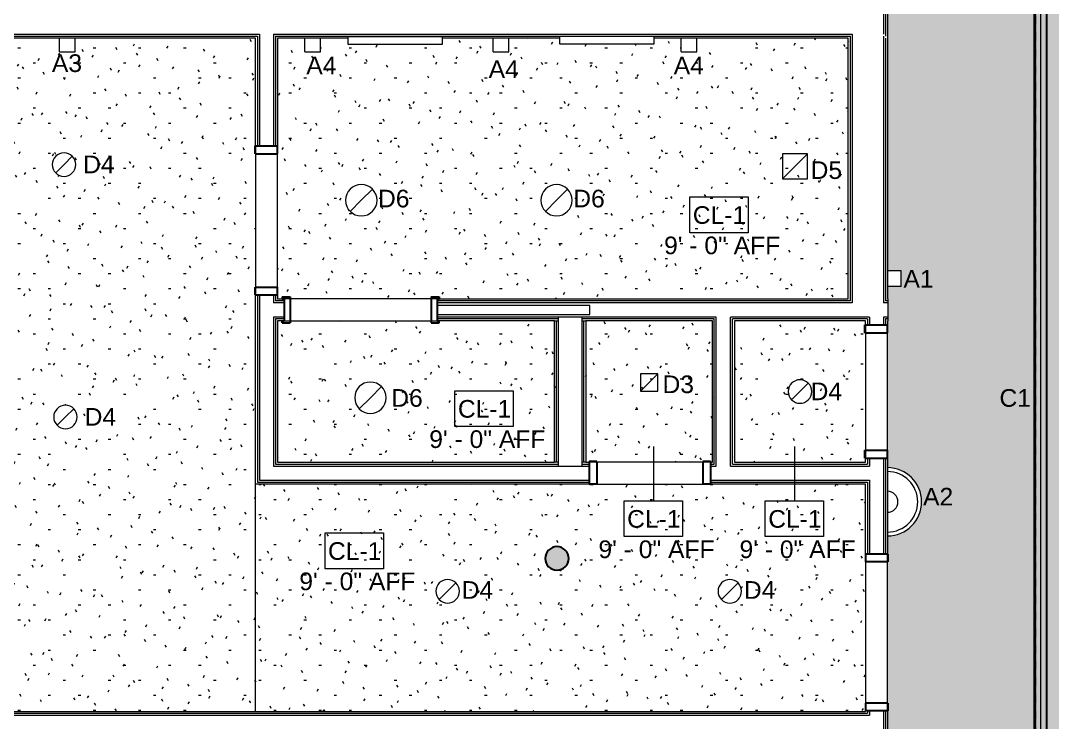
# Model space of a CAD drawing. Header units: inches. Extents: x -1176 to 1329, y -2524 to 978.
# Drawn here: x -871 to -607.8, y 269.6 to 448.5 of the extents above; entities that cross this region are included whole.
import ezdxf

# ---------------------------------------------------------------- set-up
doc = ezdxf.new("R2010")
doc.units = ezdxf.units.IN
doc.header["$MEASUREMENT"] = 0
doc.linetypes.add('Dash', pattern=[0.25, 0.125, -0.125])
for name, color, linetype, lineweight in [('A-CLNG', 13, 'Continuous', 18), ('A-CLNG-IDEN', 151, 'Continuous', 9), ('A-CLNG-PATT', 13, 'Continuous', 18), ('A-DOOR', 31, 'Continuous', 18), ('A-DOOR-FRAM', 31, 'Continuous', 30), ('A-WALL', 113, 'Continuous', 18), ('A-WALL-PATT', 111, 'Continuous', 18), ('E-LITE-EQPM', 33, 'Continuous', 9), ('E-LITE-EQPM-HDLN', 30, 'Dash', 9), ('E-LITE-EQPM-IDEN', 33, 'Continuous', 9), ('I-WALL', 2, 'Continuous', 18), ('Q-SPCQ', 91, 'Continuous', 9), ('S-COLS', 52, 'Continuous', 18)]:
    doc.layers.add(name, color=color, linetype=linetype, lineweight=lineweight)
doc.styles.add('Arial', font='arial.ttf', dxfattribs={"height": 4.5})
doc.styles.add('Swis721 Lt BT', font='swissl.ttf', dxfattribs={"height": 4.5})
pattern_1 = [(0, (0, 0), (15.36, 3.84), [0.634, -10.886, 0.634, -10.886, -61.44]), (0, (0, 0), (15.36, 3.84), [-23.04, 0.634, -22.406, 0.634, -10.886, -26.88]), (0, (0, 0), (15.36, 3.84), [-57.6, 0.634, -7.046, 0.634, -18.566]), (120, (5.76, 1.92), (-11.005538, 11.38215), [0.634, -10.886, 0.634, -10.886, -61.44]), (120, (5.76, 1.92), (-11.005538, 11.38215), [-23.04, 0.634, -22.406, 0.634, -10.886, -26.88]), (120, (5.76, 1.92), (-11.005538, 11.38215), [-57.6, 0.634, -7.046, 0.634, -18.566]), (240, (7.68, 9.6), (-4.354462, -15.22215), [0.634, -10.886, 0.634, -10.886, -61.44]), (240, (7.68, 9.6), (-4.354462, -15.22215), [-23.04, 0.634, -22.406, 0.634, -10.886, -26.88]), (240, (7.68, 9.6), (-4.354462, -15.22215), [-57.6, 0.634, -7.046, 0.634, -18.566])]

# ---------------------------------------------------------------- blocks, each defined once
blk = doc.blocks.new('Concrete-Round-Column - 10_-7020184-3rd Floor RCP')
at = {"layer": 'S-COLS', "lineweight": 9}
blk.add_hatch(color=7, dxfattribs=at).paths.add_polyline_path([(0, -3), (1.15, -2.77), (2.12, -2.12), (2.77, -1.15), (3, 0), (2.77, 1.15), (2.12, 2.12), (1.15, 2.77), (0, 3), (-1.15, 2.77), (-2.12, 2.12), (-2.77, 1.15), (-3, 0), (-2.77, -1.15), (-2.12, -2.12), (-1.15, -2.77)], flags=0)
at = {"layer": 'S-COLS', "color": 8, "lineweight": 30}
for start, end in [(0, 180), (180, 0)]:
    blk.add_arc((0, 0), 3, start, end, dxfattribs=at)
blk = doc.blocks.new('Single Flush - D1 3_ X 8_-8250001-3rd Floor RCP')
at = {"layer": 'A-DOOR-FRAM'}
for p, q in [((-20, 2.9375), (-20, -2.8125)), ((-20, 2.9375), (-18, 2.9375)), ((-18, 2.9375), (-18, -2.8125)), ((18.000004, 2.9375), (18.000004, -2.8125)), ((18.000004, 2.9375), (20.000004, 2.9375)), ((20.000004, 2.9375), (20.000004, -2.8125)), ((-20, -2.8125), (-18, -2.8125)), ((18.000004, -2.8125), (20.000004, -2.8125))]:
    blk.add_line(p, q, dxfattribs=at)
blk = doc.blocks.new('Single Flush - D2 2_10_ X 8_-8249392-3rd Floor RCP')
at = {"layer": 'A-DOOR-FRAM'}
for p, q in [((-19, 2.9375), (-19, -2.8125)), ((-19, 2.9375), (-17, 2.9375)), ((-17, 2.9375), (-17, -2.8125)), ((17.000004, 2.9375), (17.000004, -2.8125)), ((17.000004, 2.9375), (19.000004, 2.9375)), ((19.000004, 2.9375), (19.000004, -2.8125)), ((-19, -2.8125), (-17, -2.8125)), ((17.000004, -2.8125), (19.000004, -2.8125))]:
    blk.add_line(p, q, dxfattribs=at)
blk = doc.blocks.new('Single Flush Pocket - D5 3_ X 8_-6998484-3rd Floor RCP')
at = {"layer": 'A-DOOR-FRAM'}
for p, q in [((-20, 3.3125), (-20, 2.8125)), ((-20, 3.3125), (-18, 3.3125)), ((-20, 2.8125), (-19.5, 2.8125)), ((-19.5, 2.8125), (-19.5, -2.8125)), ((-18, 3.3125), (-18, -3.3125)), ((18.000004, 3.3125), (18.000004, -3.3125)), ((18.000004, 3.3125), (20.000004, 3.3125)), ((19.500004, 2.8125), (19.500004, -2.8125)), ((19.500004, 2.8125), (20.000004, 2.8125)), ((20.000004, 3.3125), (20.000004, 2.8125)), ((-20, -3.3125), (-20, -2.8125)), ((-20, -2.8125), (-19.5, -2.8125)), ((-20, -3.3125), (-18, -3.3125)), ((18.000004, -3.3125), (20.000004, -3.3125)), ((19.500004, -2.8125), (20.000004, -2.8125)), ((20.000004, -3.3125), (20.000004, -2.8125))]:
    blk.add_line(p, q, dxfattribs=at)
blk = doc.blocks.new('Single Flush - D2 2_3_ X 8_-8525730-3rd Floor RCP')
at = {"layer": 'A-DOOR-FRAM'}
for p, q in [((-15.5, -2.9375), (-15.5, 2.8125)), ((-15.5, 2.8125), (-13.5, 2.8125)), ((-13.5, -2.9375), (-13.5, 2.8125)), ((13.500004, -2.9375), (13.500004, 2.8125)), ((13.500004, 2.8125), (15.500004, 2.8125)), ((15.500004, -2.9375), (15.500004, 2.8125)), ((-15.5, -2.9375), (-13.5, -2.9375)), ((13.500004, -2.9375), (15.500004, -2.9375))]:
    blk.add_line(p, q, dxfattribs=at)
blk = doc.blocks.new('Sconce Light - Uplight - LIGHT W ROOM NUMBER-7126174-3rd Floor RCP')
at = {"layer": 'E-LITE-EQPM'}
blk.add_line((-8.71, 2.81), (8.71, 2.81), dxfattribs=at)
for radius, start in [(8.71, 360), (7.71, 0), (2.68, 0)]:
    blk.add_arc((0, 2.81), radius, start, 180, dxfattribs=at)
blk = doc.blocks.new('Lighting-Linear-Cove-Cooper-Ametrix-LC32-LED1 - Lighting-Linear-Cove-Cooper-Ametrix-LC32-LED 50_ 3_-7125023-3rd Floor RCP')
at = {"layer": 'E-LITE-EQPM'}
for p, q in [((-301.5, 0.16), (301.5, 0.16)), ((301.5, -1.37), (-301.5, -1.37))]:
    blk.add_line(p, q, dxfattribs=at)
at = {"layer": 'E-LITE-EQPM-HDLN'}
blk.add_line((300.21, 1.37), (-300.21, 1.37), dxfattribs=at)
blk = doc.blocks.new('Sconce Light - Sphere - 100W - 277V-8522887-3rd Floor RCP')
at = {"layer": 'E-LITE-EQPM'}
for p, q in [((0, 8.5), (-2, 8.5)), ((-2, 8.5), (-2, 5)), ((2, 8.5), (0, 8.5)), ((2, 8.5), (2, 5)), ((-2, 5), (0, 5)), ((0, 5), (2, 5))]:
    blk.add_line(p, q, dxfattribs=at)
blk = doc.blocks.new('Sconce Light - Sphere - Bedside Sconce-8114696-3rd Floor RCP')
at = {"layer": 'E-LITE-EQPM'}
for p, q in [((0, 6.3125), (-2, 6.3125)), ((-2, 6.3125), (-2, 2.8125)), ((2, 6.3125), (0, 6.3125)), ((2, 6.3125), (2, 2.8125)), ((-2, 2.8125), (0, 2.8125)), ((0, 2.8125), (2, 2.8125))]:
    blk.add_line(p, q, dxfattribs=at)
blk = doc.blocks.new('L-Recessed Square Downlight - 4_-4552743-3rd Floor RCP')
at = {"layer": 'E-LITE-EQPM'}
for p, q in [((-2.1875, -2.1875), (-2.1875, 2.1875)), ((-2.1875, 2.1875), (2.1875, 2.1875)), ((-2.1875, 2.1875), (2.1875, -2.1875)), ((2.1875, 2.1875), (2.1875, -2.1875)), ((2.1875, -2.1875), (-2.1875, -2.1875))]:
    blk.add_line(p, q, dxfattribs=at)
blk = doc.blocks.new('L-Recessed Circular - Downlight - 6_-7313291-3rd Floor RCP')
at = {"layer": 'E-LITE-EQPM'}
for q in [(-2.12, -2.12), (2.12, 2.12)]:
    blk.add_line((0, 0), q, dxfattribs=at)
for start, end in [(360, 180), (180, 360)]:
    blk.add_arc((0, 0), 3, start, end, dxfattribs=at)
blk = doc.blocks.new('L-Recessed Circular - Downlight - 8_-7245237-3rd Floor RCP')
at = {"layer": 'E-LITE-EQPM'}
for q in [(2.83, 2.83), (-2.83, -2.83)]:
    blk.add_line((0, 0), q, dxfattribs=at)
for start, end in [(360, 180), (180, 360)]:
    blk.add_arc((0, 0), 4, start, end, dxfattribs=at)
blk = doc.blocks.new('L-Recessed Square Downlight - 6_-4552745-3rd Floor RCP')
at = {"layer": 'E-LITE-EQPM'}
for p, q in [((-3.1875, -3.1875), (-3.1875, 3.1875)), ((-3.1875, 3.1875), (3.1875, 3.1875)), ((-3.1875, 3.1875), (3.1875, -3.1875)), ((3.1875, 3.1875), (3.1875, -3.1875)), ((3.1875, -3.1875), (-3.1875, -3.1875))]:
    blk.add_line(p, q, dxfattribs=at)
blk = doc.blocks.new('Sconce Light - Sphere - 60W - 120V-7960182-3rd Floor RCP')
at = {"layer": 'E-LITE-EQPM'}
for p, q in [((0, 6.3125), (-2, 6.3125)), ((-2, 6.3125), (-2, 2.8125)), ((2, 6.3125), (0, 6.3125)), ((2, 6.3125), (2, 2.8125)), ((-2, 2.8125), (0, 2.8125)), ((0, 2.8125), (2, 2.8125))]:
    blk.add_line(p, q, dxfattribs=at)
blk = doc.blocks.new('Mirror82 - Mirror-8020001-3rd Floor RCP')
at = {"layer": 'Q-SPCQ'}
for p, q in [((-970.3, -1001.6), (-970.3, -999.6)), ((-970.3, -999.6), (-946.35, -999.6)), ((-946.35, -999.6), (-946.35, -1001.6)), ((-946.35, -1001.6), (-970.3, -1001.6))]:
    blk.add_line(p, q, dxfattribs=at)
blk = doc.blocks.new('Mirror81 - Mirror-8020114-3rd Floor RCP')
at = {"layer": 'Q-SPCQ'}
for p, q in [((-963.16, -1001.6), (-963.16, -999.6)), ((-963.16, -999.6), (-939.13, -999.6)), ((-939.13, -999.6), (-939.13, -1001.6)), ((-939.13, -1001.6), (-963.16, -1001.6))]:
    blk.add_line(p, q, dxfattribs=at)
blk = doc.blocks.new('Single Flush - D2 2_6_ X 8_-8253023-3rd Floor RCP')
at = {"layer": 'A-DOOR-FRAM'}
for p, q in [((-17, 2.9375), (-17, -2.8125)), ((-17, 2.9375), (-15, 2.9375)), ((-15, 2.9375), (-15, -2.8125)), ((15.000004, 2.9375), (15.000004, -2.8125)), ((15.000004, 2.9375), (17.000004, 2.9375)), ((17.000004, 2.9375), (17.000004, -2.8125)), ((-17, -2.8125), (-15, -2.8125)), ((15.000004, -2.8125), (17.000004, -2.8125))]:
    blk.add_line(p, q, dxfattribs=at)

msp = doc.modelspace()

# ---------------------------------------------------------------- hatches: boundary and pattern name
at = {"layer": 'A-CLNG-PATT'}
h = msp.add_hatch(dxfattribs=at)
h.set_pattern_fill('FP_1', color=256, style=0, pattern_type=2)
h.set_pattern_definition(pattern_1)
h.paths.add_polyline_path([(-601.07, 36.25), (-601.07, 44.47), (-590.07, 44.47), (-590.07, 96.52), (-593.57, 96.52), (-593.57, 100.52), (-590.07, 100.52), (-590.07, 156.52), (-593.57, 156.52), (-593.57, 160.52), (-590.07, 160.52), (-590.07, 216.52), (-593.57, 216.52), (-593.57, 220.52), (-590.07, 220.52), (-590.07, 250.97), (-592.01, 251.18), (-593.85, 251.83), (-595.5, 252.87), (-596.88, 254.24), (-597.92, 255.9), (-598.56, 257.74), (-598.78, 259.67), (-598.56, 261.61), (-597.92, 263.45), (-596.88, 265.1), (-595.5, 266.48), (-593.85, 267.52), (-592.01, 268.17), (-590.07, 268.38), (-590.07, 366.76), (-592.01, 366.98), (-593.85, 367.62), (-595.5, 368.66), (-596.88, 370.04), (-597.92, 371.69), (-598.56, 373.53), (-598.78, 375.47), (-598.56, 377.41), (-597.92, 379.25), (-596.88, 380.9), (-595.5, 382.28), (-593.85, 383.31), (-592.01, 383.96), (-590.07, 384.18), (-590.07, 422.18), (-593.57, 422.18), (-593.57, 426.18), (-590.07, 426.18), (-590.07, 482.18), (-593.57, 482.18), (-593.57, 486.18), (-590.07, 486.18), (-590.07, 542.18), (-593.57, 542.18), (-593.57, 546.18), (-590.07, 546.18), (-590.07, 653.9), (-609.11, 653.9), (-609.11, 36.25)], flags=0)
h.paths.add_polyline_path([(-612.11, 36.25), (-612.11, 653.9), (-632.11, 653.9), (-632.33, 651.96), (-632.97, 650.12), (-634.01, 648.47), (-635.39, 647.09), (-637.04, 646.05), (-638.88, 645.41), (-640.82, 645.19), (-642.76, 645.41), (-644.6, 646.05), (-646.25, 647.09), (-647.63, 648.47), (-648.67, 650.12), (-649.31, 651.96), (-649.53, 653.9), (-649.82, 653.9), (-649.82, 604.84), (-646.32, 604.84), (-646.32, 600.84), (-649.82, 600.84), (-649.82, 544.84), (-646.32, 544.84), (-646.32, 540.84), (-649.82, 540.84), (-649.82, 514.52), (-647.88, 514.3), (-646.04, 513.66), (-644.39, 512.62), (-643.01, 511.24), (-641.97, 509.59), (-641.33, 507.75), (-641.11, 505.81), (-641.36, 503.8), (-641.97, 502.03), (-643.01, 500.38), (-644.39, 499), (-646.04, 497.96), (-647.88, 497.32), (-649.82, 497.1), (-649.82, 384.73), (-646.32, 384.73), (-646.32, 380.73), (-649.82, 380.73), (-649.82, 377.56), (-649.75, 377.56), (-649.75, 371.94), (-649.82, 371.94), (-649.82, 334.52), (-647.88, 334.3), (-646.04, 333.66), (-644.39, 332.62), (-643.01, 331.24), (-641.97, 329.59), (-641.33, 327.75), (-641.11, 325.81), (-641.33, 323.87), (-641.97, 322.03), (-643.01, 320.38), (-644.39, 319), (-646.04, 317.96), (-647.88, 317.32), (-649.82, 317.1), (-649.82, 224.67), (-647.88, 224.45), (-646.04, 223.81), (-644.39, 222.77), (-643.01, 221.39), (-641.97, 219.74), (-641.33, 217.9), (-641.11, 215.96), (-641.33, 214.02), (-641.97, 212.18), (-643.01, 210.53), (-644.39, 209.15), (-646.04, 208.11), (-647.88, 207.47), (-649.82, 207.25), (-649.82, 191.07), (-646.32, 191.07), (-646.32, 187.07), (-649.82, 187.07), (-649.82, 149.44), (-692.14, 149.44), (-692.14, 145.94), (-696.14, 145.94), (-696.14, 149.44), (-780.06, 149.44), (-780.06, 124.88), (-776.56, 124.88), (-776.56, 120.88), (-780.06, 120.88), (-780.06, 103.93), (-798.18, 103.93), (-798.18, 100.43), (-802.18, 100.43), (-802.18, 103.93), (-868.25, 103.93), (-868.25, 68.25), (-864.75, 68.25), (-864.75, 64.25), (-868.25, 64.25), (-868.25, 36.25), (-802.18, 36.25), (-802.18, 39.75), (-798.18, 39.75), (-798.18, 36.25), (-742.18, 36.25), (-742.18, 39.75), (-738.18, 39.75), (-738.18, 36.25), (-720.06, 36.25), (-720.06, 58.36), (-723.56, 58.36), (-723.56, 62.36), (-720.06, 62.36), (-720.06, 89.47), (-680.06, 89.47), (-680.06, 92.97), (-676.06, 92.97), (-676.06, 89.47), (-637.06, 89.47), (-637.06, 84.47), (-654.06, 84.47), (-654.06, 81), (-659.06, 81), (-659.06, 84.47), (-715.06, 84.47), (-715.06, 36.25), (-659.06, 36.25), (-659.06, 38.5), (-654.06, 38.5), (-654.06, 36.25)], flags=0)
h.paths.add_polyline_path([(-862.79, 38.18), (-867.2, 38.18), (-867.2, 45.55), (-862.79, 45.55), (-862.79, 40.44)], flags=0)
h.paths.add_polyline_path([(-865.01, 45.72), (-866.57, 47.54), (-863.45, 47.54), (-864.75, 46.03)], flags=0)
h.paths.add_polyline_path([(-596.28, 46.18), (-596.28, 53.55), (-591.86, 53.55), (-591.86, 46.18)], flags=0)
h.paths.add_polyline_path([(-594.09, 53.72), (-595.64, 55.54), (-592.53, 55.54)], flags=0)
h.paths.add_polyline_path([(-774.8, 138.54), (-777.92, 138.54), (-776.36, 140.36)], flags=0)
h.paths.add_polyline_path([(-778.58, 140.53), (-778.58, 147.9), (-774.17, 147.9), (-774.17, 140.53), (-777.92, 140.53)], flags=0)
h.paths.add_polyline_path([(-648.36, 634.71), (-646.81, 636.52), (-645.25, 634.71)], flags=0)
h.paths.add_polyline_path([(-648.36, 636.69), (-649.03, 636.69), (-649.03, 644.07), (-644.61, 644.07), (-644.61, 636.69), (-645.25, 636.69)], flags=0)
h = msp.add_hatch(dxfattribs=at)
h.set_pattern_fill('FP_1', color=256, style=0, pattern_type=2)
h.set_pattern_definition(pattern_1)
h.paths.add_polyline_path([(-612.39, 36.25), (-609.11, 36.25), (-609.11, 653.9), (-612.39, 653.9), (-612.39, 66.23)], flags=0)
h = msp.add_hatch(dxfattribs=at)
h.set_pattern_fill('FP_1', color=256, style=0, pattern_type=2)
h.set_pattern_definition(pattern_1)
h.paths.add_polyline_path([(-1004.06, 272.37), (-811.06, 272.37), (-811.06, 444.06), (-857.06, 444.06), (-857.06, 440.56), (-861.06, 440.56), (-861.06, 444.06), (-971.06, 444.06), (-971.06, 440.56), (-975.06, 440.56), (-975.06, 444.06), (-1004.06, 444.06), (-1004.06, 389.37), (-1015.06, 389.37), (-1015.06, 335.94), (-1004.06, 335.94), (-1004.06, 287.26)], flags=0)
h.paths.add_polyline_path([(-938.55, 272.86), (-949.57, 272.86), (-949.57, 283.89), (-938.55, 283.89)], flags=0)
h.paths.add_polyline_path([(-859.56, 344.44), (-860.34, 344.54), (-861.06, 344.84), (-861.68, 345.32), (-862.16, 345.94), (-862.46, 346.66), (-862.56, 347.44), (-862.46, 348.21), (-862.16, 348.94), (-861.68, 349.56), (-861.06, 350.03), (-860.34, 350.33), (-859.56, 350.44), (-858.79, 350.33), (-858.06, 350.03), (-857.44, 349.56), (-856.96, 348.94), (-856.66, 348.21), (-856.56, 347.44), (-856.66, 346.66), (-856.96, 345.94), (-857.44, 345.32), (-858.06, 344.84), (-858.79, 344.54)], flags=0)
h.paths.add_polyline_path([(-962.98, 344.5), (-963.76, 344.6), (-964.48, 344.9), (-965.1, 345.38), (-965.58, 346), (-965.88, 346.72), (-965.98, 347.5), (-965.88, 348.28), (-965.58, 349), (-965.1, 349.62), (-964.48, 350.1), (-963.76, 350.4), (-962.98, 350.5), (-962.2, 350.4), (-961.48, 350.1), (-960.86, 349.62), (-960.38, 349), (-960.08, 348.28), (-959.98, 347.5), (-960.08, 346.72), (-960.38, 346), (-960.86, 345.38), (-961.48, 344.9), (-962.2, 344.6)], flags=0)
h.paths.add_polyline_path([(-911.64, 358.97), (-912.35, 359.2), (-912.79, 359.8), (-912.79, 360.55), (-912.35, 361.15), (-912.14, 361.22), (-912.14, 377.2), (-919.75, 364.02), (-919.6, 363.86), (-919.54, 363.08), (-919.9, 362.47), (-920.58, 362.16), (-921.31, 362.32), (-921.81, 362.87), (-921.87, 363.65), (-921.51, 364.26), (-920.83, 364.57), (-920.62, 364.52), (-913.01, 377.7), (-926.84, 369.71), (-926.8, 369.49), (-927.1, 368.81), (-927.75, 368.44), (-928.49, 368.52), (-929.04, 369.01), (-929.2, 369.74), (-928.9, 370.43), (-928.25, 370.8), (-927.51, 370.72), (-927.34, 370.57), (-913.51, 378.56), (-928.72, 378.56), (-928.79, 378.35), (-929.4, 377.91), (-930.14, 377.91), (-930.75, 378.35), (-930.98, 379.06), (-930.75, 379.77), (-930.14, 380.21), (-929.39, 380.21), (-928.79, 379.77), (-928.72, 379.56), (-913.51, 379.56), (-927.36, 387.54), (-927.51, 387.4), (-928.28, 387.34), (-928.9, 387.7), (-929.2, 388.38), (-929.04, 389.11), (-928.49, 389.61), (-927.72, 389.67), (-927.1, 389.31), (-926.8, 388.63), (-926.84, 388.41), (-913.01, 380.43), (-920.62, 393.6), (-920.83, 393.56), (-921.51, 393.86), (-921.89, 394.51), (-921.81, 395.25), (-921.31, 395.8), (-920.58, 395.96), (-919.9, 395.66), (-919.53, 395.01), (-919.6, 394.27), (-919.75, 394.1), (-912.14, 380.93), (-912.14, 396.9), (-912.35, 396.97), (-912.79, 397.57), (-912.79, 398.32), (-912.35, 398.92), (-911.64, 399.15), (-910.93, 398.92), (-910.5, 398.32), (-910.5, 397.57), (-910.93, 396.97), (-911.14, 396.9), (-911.14, 380.93), (-903.54, 394.1), (-903.68, 394.27), (-903.75, 395.04), (-903.39, 395.66), (-902.71, 395.96), (-901.98, 395.8), (-901.48, 395.25), (-901.42, 394.48), (-901.77, 393.86), (-902.46, 393.56), (-902.67, 393.6), (-910.28, 380.43), (-896.44, 388.41), (-896.49, 388.63), (-896.19, 389.31), (-895.54, 389.69), (-894.8, 389.61), (-894.24, 389.11), (-894.09, 388.38), (-894.39, 387.7), (-895.04, 387.32), (-895.78, 387.4), (-895.94, 387.55), (-909.78, 379.56), (-894.56, 379.56), (-894.5, 379.77), (-893.89, 380.21), (-893.14, 380.21), (-892.54, 379.77), (-892.31, 379.06), (-892.54, 378.35), (-893.15, 377.91), (-893.89, 377.91), (-894.5, 378.35), (-894.56, 378.56), (-909.78, 378.56), (-895.93, 370.59), (-895.78, 370.72), (-895.01, 370.78), (-894.39, 370.43), (-894.09, 369.74), (-894.24, 369.01), (-894.8, 368.52), (-895.57, 368.45), (-896.19, 368.81), (-896.49, 369.49), (-896.44, 369.71), (-910.28, 377.7), (-902.67, 364.52), (-902.46, 364.57), (-901.77, 364.26), (-901.4, 363.62), (-901.48, 362.87), (-901.98, 362.32), (-902.71, 362.16), (-903.39, 362.47), (-903.76, 363.11), (-903.68, 363.86), (-903.54, 364.02), (-911.14, 377.2), (-911.14, 361.22), (-910.93, 361.15), (-910.5, 360.55), (-910.5, 359.8), (-910.93, 359.2), (-911.51, 359.01)], flags=0)
h.paths.add_polyline_path([(-859.93, 408.81), (-860.71, 408.91), (-861.43, 409.21), (-862.06, 409.69), (-862.53, 410.31), (-862.83, 411.03), (-862.93, 411.81), (-862.83, 412.59), (-862.53, 413.31), (-862.06, 413.93), (-861.43, 414.41), (-860.71, 414.71), (-859.93, 414.81), (-859.16, 414.71), (-858.43, 414.41), (-857.81, 413.93), (-857.34, 413.31), (-857.04, 412.59), (-856.93, 411.81), (-857.04, 411.03), (-857.34, 410.31), (-857.81, 409.69), (-858.43, 409.21), (-859.16, 408.91)], flags=0)
h.paths.add_polyline_path([(-963.35, 408.87), (-964.13, 408.98), (-964.85, 409.28), (-965.47, 409.75), (-965.95, 410.37), (-966.25, 411.1), (-966.35, 411.87), (-966.25, 412.65), (-965.95, 413.37), (-965.47, 414), (-964.85, 414.47), (-964.13, 414.77), (-963.35, 414.87), (-962.58, 414.77), (-961.85, 414.47), (-961.23, 414), (-960.75, 413.37), (-960.45, 412.65), (-960.35, 411.87), (-960.45, 411.1), (-960.75, 410.37), (-961.23, 409.75), (-961.85, 409.28), (-962.58, 408.98)], flags=0)
h = msp.add_hatch(dxfattribs=at)
h.set_pattern_fill('FP_4', color=256, style=0, pattern_type=2)
h.set_pattern_definition(pattern_1)
h.paths.add_polyline_path([(-725.11, 377.56), (-659.82, 377.56), (-659.82, 444.06), (-698.44, 444.06), (-698.44, 440.56), (-702.44, 440.56), (-702.44, 444.06), (-709.46, 444.06), (-709.46, 442.56), (-733.42, 442.56), (-733.42, 444.06), (-746.44, 444.06), (-746.44, 440.56), (-750.44, 440.56), (-750.44, 444.06), (-763.4, 444.06), (-763.4, 442.48), (-787.44, 442.48), (-787.44, 444.06), (-794.47, 444.06), (-794.47, 440.56), (-798.47, 440.56), (-798.47, 444.06), (-805.44, 444.06), (-805.44, 377.56), (-736.48, 377.56)], flags=0)
h.paths.add_polyline_path([(-784.07, 398.72), (-785.11, 398.86), (-786.07, 399.26), (-786.9, 399.89), (-787.54, 400.72), (-787.94, 401.69), (-788.07, 402.72), (-787.94, 403.76), (-787.54, 404.72), (-786.9, 405.55), (-786.07, 406.19), (-785.11, 406.59), (-784.07, 406.72), (-783.04, 406.59), (-782.07, 406.19), (-781.25, 405.55), (-780.61, 404.72), (-780.21, 403.76), (-780.07, 402.72), (-780.21, 401.69), (-780.61, 400.72), (-781.25, 399.89), (-782.07, 399.26), (-783.04, 398.86)], flags=0)
h.paths.add_polyline_path([(-734.26, 398.72), (-735.29, 398.86), (-736.26, 399.26), (-737.09, 399.89), (-737.72, 400.72), (-738.12, 401.69), (-738.26, 402.72), (-738.12, 403.76), (-737.72, 404.72), (-737.09, 405.55), (-736.26, 406.19), (-735.29, 406.59), (-734.26, 406.72), (-733.22, 406.59), (-732.26, 406.19), (-731.43, 405.55), (-730.79, 404.72), (-730.39, 403.76), (-730.26, 402.72), (-730.39, 401.69), (-730.79, 400.72), (-731.43, 399.89), (-732.26, 399.26), (-733.22, 398.86)], flags=0)
h = msp.add_hatch(dxfattribs=at)
h.set_pattern_fill('FP_1', color=256, style=0, pattern_type=2)
h.set_pattern_definition(pattern_1)
h.paths.add_polyline_path([(-734.76, 335.94), (-734.76, 371.94), (-805.44, 371.94), (-805.44, 335.94), (-747.84, 335.94)], flags=0)
h.paths.add_polyline_path([(-781.75, 348.36), (-782.78, 348.49), (-783.75, 348.89), (-784.58, 349.53), (-785.21, 350.36), (-785.61, 351.32), (-785.75, 352.36), (-785.61, 353.39), (-785.21, 354.36), (-784.58, 355.19), (-783.75, 355.82), (-782.78, 356.22), (-781.75, 356.36), (-780.71, 356.22), (-779.75, 355.82), (-778.92, 355.19), (-778.29, 354.36), (-777.89, 353.39), (-777.75, 352.36), (-777.89, 351.32), (-778.29, 350.36), (-778.92, 349.53), (-779.75, 348.89), (-780.71, 348.49)], flags=0)
h = msp.add_hatch(dxfattribs=at)
h.set_pattern_fill('FP_1', color=256, style=0, pattern_type=2)
h.set_pattern_definition(pattern_1)
h.paths.add_polyline_path([(-725.95, 335.94), (-694.51, 335.94), (-694.51, 371.94), (-726.76, 371.94), (-726.76, 335.94)], flags=0)
h.paths.add_polyline_path([(-688.88, 335.94), (-655.45, 335.94), (-655.45, 371.94), (-688.88, 371.94), (-688.88, 337.82)], flags=0)
h.paths.add_polyline_path([(-672.16, 350.94), (-672.94, 351.04), (-673.66, 351.34), (-674.29, 351.82), (-674.76, 352.44), (-675.06, 353.16), (-675.16, 353.94), (-675.06, 354.71), (-674.76, 355.44), (-674.29, 356.06), (-673.66, 356.53), (-672.94, 356.83), (-672.16, 356.94), (-671.39, 356.83), (-670.66, 356.53), (-670.04, 356.06), (-669.57, 355.44), (-669.27, 354.71), (-669.16, 353.94), (-669.27, 353.16), (-669.57, 352.44), (-670.04, 351.82), (-670.66, 351.34), (-671.39, 351.04)], flags=0)
h = msp.add_hatch(dxfattribs=at)
h.set_pattern_fill('FP_1', color=256, style=0, pattern_type=2)
h.set_pattern_definition(pattern_1)
h.paths.add_polyline_path([(-811.06, 272.37), (-655.45, 272.37), (-655.45, 330.31), (-811.06, 330.31), (-811.06, 277.47)], flags=0)
h.paths.add_polyline_path([(-762.06, 299.99), (-762.84, 300.09), (-763.56, 300.39), (-764.18, 300.87), (-764.66, 301.49), (-764.96, 302.21), (-765.06, 302.99), (-764.96, 303.77), (-764.66, 304.49), (-764.18, 305.11), (-763.56, 305.59), (-762.84, 305.89), (-762.06, 305.99), (-761.29, 305.89), (-760.56, 305.59), (-759.94, 305.11), (-759.46, 304.49), (-759.16, 303.77), (-759.06, 302.99), (-759.16, 302.21), (-759.46, 301.49), (-759.94, 300.87), (-760.56, 300.39), (-761.29, 300.09)], flags=0)
h.paths.add_polyline_path([(-690.06, 299.99), (-690.84, 300.09), (-691.56, 300.39), (-692.18, 300.87), (-692.66, 301.49), (-692.96, 302.21), (-693.06, 302.99), (-692.96, 303.77), (-692.66, 304.49), (-692.18, 305.11), (-691.56, 305.59), (-690.84, 305.89), (-690.06, 305.99), (-689.29, 305.89), (-688.56, 305.59), (-687.94, 305.11), (-687.46, 304.49), (-687.16, 303.77), (-687.06, 302.99), (-687.16, 302.21), (-687.46, 301.49), (-687.94, 300.87), (-688.56, 300.39), (-689.29, 300.09)], flags=0)
h.paths.add_polyline_path([(-734.16, 308.37), (-735.31, 308.6), (-736.28, 309.25), (-736.94, 310.23), (-737.16, 311.37), (-736.94, 312.52), (-736.28, 313.5), (-735.31, 314.15), (-734.16, 314.37), (-733.02, 314.15), (-732.04, 313.5), (-731.39, 312.52), (-731.16, 311.37), (-731.39, 310.23), (-732.04, 309.25), (-733.02, 308.6)], flags=0)
at = {"layer": 'A-WALL-PATT', "lineweight": 9}
h = msp.add_hatch(dxfattribs=at)
h.set_pattern_fill('FP_1', color=256, style=0, pattern_type=2)
h.set_pattern_definition(pattern_1)
h.paths.add_polyline_path([(-734.26, 335.94), (-734.26, 371.94), (-734.76, 371.94), (-734.76, 335.94)], flags=0)
h = msp.add_hatch(dxfattribs=at)
h.set_pattern_fill('FP_1', color=256, style=0, pattern_type=2)
h.set_pattern_definition(pattern_1)
h.paths.add_polyline_path([(-726.76, 335.94), (-726.76, 371.94), (-727.26, 371.94), (-727.26, 335.94)], flags=0)

# ---------------------------------------------------------------- linework, layer by layer
at = {"layer": 'A-CLNG'}
for p, q in [((-612.39, 36.25), (-612.39, 653.9)), ((-612.11, 653.9), (-612.11, 36.25)), ((-609.11, 36.25), (-609.11, 653.9)), ((-811.06, 272.37), (-811.06, 330.31))]:
    msp.add_line(p, q, dxfattribs=at)
for centre, radius, start, end in [((-859.93, 411.81), 3, 0, 180), ((-859.93, 411.81), 3, 180, 0), ((-784.07, 402.72), 4, 0, 180), ((-734.26, 402.72), 4, 0, 180), ((-784.07, 402.72), 4, 180, 0), ((-734.26, 402.72), 4, 180, 0), ((-781.75, 352.36), 4, 0, 180), ((-672.16, 353.94), 3, 0, 180), ((-672.16, 353.94), 3, 180, 0), ((-859.56, 347.44), 3, 0, 180), ((-781.75, 352.36), 4, 180, 360), ((-859.56, 347.44), 3, 180, 0), ((-762.06, 302.99), 3, 0, 180), ((-690.06, 302.99), 3, 0, 180), ((-762.06, 302.99), 3, 180, 0), ((-690.06, 302.99), 3, 180, 0)]:
    msp.add_arc(centre, radius, start, end, dxfattribs=at)
at = {"layer": 'A-CLNG-IDEN'}
for p, q in [((-709.56, 339.91), (-709.56, 326.07)), ((-673.56, 339.91), (-673.56, 326.07))]:
    msp.add_line(p, q, dxfattribs=at)
at = {"layer": 'A-CLNG-IDEN', "flags": 128}
for points in [[(-700.25, 403.58), (-685.37, 403.58), (-685.37, 394.44), (-700.25, 394.44)], [(-760.18, 354.15), (-745.3, 354.15), (-745.3, 345.01), (-760.18, 345.01)], [(-717, 326.07), (-702.12, 326.07), (-702.12, 316.94), (-717, 316.94)], [(-681, 326.07), (-666.12, 326.07), (-666.12, 316.94), (-681, 316.94)], [(-793.33, 317.88), (-778.45, 317.88), (-778.45, 308.75), (-793.33, 308.75)]]:
    msp.add_lwpolyline(points, close=True, dxfattribs=at)
at = {"layer": 'A-WALL'}
for p, q in [((-650.82, 451.75), (-650.82, 445.06)), ((-650.32, 451.75), (-650.32, 444.56)), ((-1004.06, 445.06), (-810.06, 445.06)), ((-810.06, 445.06), (-810.06, 416.56)), ((-806.44, 445.06), (-806.44, 416.56)), ((-806.44, 445.06), (-658.82, 445.06)), ((-658.82, 445.06), (-658.82, 376.56)), ((-1004.06, 444.56), (-810.56, 444.56)), ((-810.56, 444.56), (-810.56, 416.56)), ((-805.94, 444.56), (-805.94, 416.56)), ((-805.94, 444.56), (-733.42, 444.56)), ((-709.46, 444.56), (-659.32, 444.56)), ((-659.32, 444.56), (-659.32, 377.06)), ((-650.82, 444.56), (-650.82, 376.56)), ((-650.32, 444.06), (-650.32, 377.06)), ((-810.56, 378.56), (-810.56, 330.81)), ((-810.06, 378.56), (-810.06, 331.31)), ((-806.44, 378.56), (-806.44, 376.56)), ((-803.75, 376.56), (-806.44, 376.56)), ((-805.94, 378.56), (-805.94, 377.06)), ((-803.75, 377.06), (-805.94, 377.06)), ((-659.32, 377.06), (-764.75, 377.06)), ((-658.82, 376.56), (-764.75, 376.56)), ((-649.75, 376.56), (-650.82, 376.56)), ((-649.75, 377.06), (-650.32, 377.06)), ((-806.44, 372.94), (-806.44, 334.94)), ((-803.75, 372.94), (-806.44, 372.94)), ((-805.94, 372.44), (-805.94, 335.44)), ((-803.75, 372.44), (-805.94, 372.44)), ((-693.51, 372.94), (-764.75, 372.94)), ((-733.76, 372.44), (-764.75, 372.44)), ((-734.76, 371.94), (-733.76, 371.94)), ((-734.26, 335.94), (-734.26, 371.94)), ((-733.76, 334.94), (-733.76, 372.94)), ((-727.76, 334.94), (-727.76, 372.94)), ((-694.01, 372.44), (-727.76, 372.44)), ((-727.76, 371.94), (-726.76, 371.94)), ((-727.26, 335.94), (-727.26, 371.94)), ((-694.01, 335.44), (-694.01, 372.44)), ((-693.51, 334.94), (-693.51, 372.94)), ((-654.45, 372.94), (-689.88, 372.94)), ((-689.88, 334.94), (-689.88, 372.94)), ((-654.95, 372.44), (-689.38, 372.44)), ((-689.38, 335.44), (-689.38, 372.44)), ((-654.95, 372.44), (-654.95, 370.94)), ((-654.45, 372.94), (-654.45, 370.94)), ((-649.75, 372.94), (-650.82, 372.94)), ((-650.82, 372.94), (-650.82, 370.94)), ((-649.75, 372.44), (-650.32, 372.44)), ((-650.32, 372.44), (-650.32, 370.94)), ((-806.44, 334.94), (-725.95, 334.94)), ((-805.94, 335.44), (-733.76, 335.44)), ((-733.76, 335.94), (-734.76, 335.94)), ((-726.76, 335.94), (-727.76, 335.94)), ((-727.76, 335.44), (-725.95, 335.44)), ((-694.95, 335.44), (-694.01, 335.44)), ((-694.95, 334.94), (-693.51, 334.94)), ((-689.88, 334.94), (-654.45, 334.94)), ((-689.38, 335.44), (-654.95, 335.44)), ((-654.95, 336.94), (-654.95, 335.44)), ((-654.45, 336.94), (-654.45, 334.94)), ((-650.82, 336.94), (-650.82, 312.47)), ((-650.32, 336.94), (-650.32, 312.47)), ((-810.56, 330.81), (-725.95, 330.81)), ((-810.06, 331.31), (-725.95, 331.31)), ((-694.95, 331.31), (-654.45, 331.31)), ((-694.95, 330.81), (-654.95, 330.81)), ((-654.95, 330.81), (-654.95, 312.47)), ((-654.45, 331.31), (-654.45, 312.47)), ((-1004.06, 271.87), (-654.95, 271.87)), ((-1004.06, 271.37), (-654.45, 271.37)), ((-654.95, 272.47), (-654.95, 271.87)), ((-654.45, 272.47), (-654.45, 271.37)), ((-650.82, 272.47), (-650.82, 266.69)), ((-650.32, 272.47), (-650.32, 266.69))]:
    msp.add_line(p, q, dxfattribs=at)
at = {"layer": 'I-WALL'}
for p, q in [((-649.82, 451.75), (-649.82, 384.73)), ((-861.06, 444.06), (-971.06, 444.06)), ((-811.06, 444.06), (-857.06, 444.06)), ((-811.06, 416.56), (-811.06, 444.06)), ((-805.44, 444.06), (-805.44, 416.56)), ((-798.47, 444.06), (-805.44, 444.06)), ((-787.44, 444.06), (-794.47, 444.06)), ((-750.44, 444.06), (-763.4, 444.06)), ((-733.42, 444.06), (-746.44, 444.06)), ((-702.44, 444.06), (-709.46, 444.06)), ((-659.82, 444.06), (-698.44, 444.06)), ((-659.82, 377.56), (-659.82, 444.06)), ((-805.44, 416.56), (-811.06, 416.56)), ((-649.82, 380.73), (-649.82, 377.56)), ((-811.06, 330.31), (-811.06, 378.56)), ((-811.06, 378.56), (-805.44, 378.56)), ((-805.44, 378.56), (-805.44, 377.56)), ((-805.44, 377.56), (-803.75, 377.56)), ((-803.75, 377.56), (-803.75, 375.87)), ((-764.75, 377.56), (-659.82, 377.56)), ((-764.75, 375.87), (-764.75, 377.56)), ((-649.82, 377.56), (-649.75, 377.56)), ((-649.75, 377.56), (-649.75, 371.94)), ((-803.75, 375.87), (-803.79, 375.87)), ((-803.79, 375.87), (-803.79, 373.62)), ((-725.75, 375.87), (-764.75, 375.87)), ((-725.75, 373.62), (-725.75, 375.87)), ((-805.44, 371.94), (-805.44, 335.94)), ((-803.75, 371.94), (-805.44, 371.94)), ((-803.79, 373.62), (-803.75, 373.62)), ((-803.75, 373.62), (-803.75, 371.94)), ((-764.75, 371.94), (-764.75, 373.62)), ((-764.75, 373.62), (-725.75, 373.62)), ((-734.76, 371.94), (-764.75, 371.94)), ((-734.76, 335.94), (-734.76, 371.94)), ((-694.51, 371.94), (-726.76, 371.94)), ((-726.76, 371.94), (-726.76, 335.94)), ((-694.51, 335.94), (-694.51, 371.94)), ((-655.45, 371.94), (-688.88, 371.94)), ((-688.88, 371.94), (-688.88, 335.94)), ((-655.45, 370.94), (-655.45, 371.94)), ((-649.75, 371.94), (-649.82, 371.94)), ((-649.82, 371.94), (-649.82, 370.94)), ((-649.82, 370.94), (-655.45, 370.94)), ((-805.44, 335.94), (-734.76, 335.94)), ((-726.76, 335.94), (-725.95, 335.94)), ((-725.95, 335.94), (-725.95, 330.31)), ((-694.95, 330.31), (-694.95, 335.94)), ((-694.95, 335.94), (-694.51, 335.94)), ((-688.88, 335.94), (-655.45, 335.94)), ((-655.45, 335.94), (-655.45, 336.94)), ((-655.45, 336.94), (-649.82, 336.94)), ((-649.82, 336.94), (-649.82, 334.52)), ((-725.95, 330.31), (-811.06, 330.31)), ((-655.45, 330.31), (-694.95, 330.31)), ((-655.45, 312.47), (-655.45, 330.31)), ((-649.82, 317.1), (-649.82, 312.47)), ((-649.82, 312.47), (-655.45, 312.47)), ((-1004.06, 272.37), (-655.45, 272.37)), ((-655.45, 272.37), (-655.45, 272.47)), ((-655.45, 272.47), (-649.82, 272.47)), ((-649.82, 272.47), (-649.82, 266.69))]:
    msp.add_line(p, q, dxfattribs=at)
at = {"layer": 'I-WALL', "lineweight": 9}
for p, q in [((-811.06, 416.56), (-811.06, 378.56)), ((-805.44, 378.56), (-805.44, 416.56)), ((-764.75, 377.56), (-803.75, 377.56)), ((-803.75, 371.94), (-764.75, 371.94)), ((-655.45, 370.94), (-655.45, 336.94)), ((-649.82, 336.94), (-649.82, 370.94)), ((-694.95, 335.94), (-725.95, 335.94)), ((-725.95, 330.31), (-694.95, 330.31)), ((-655.45, 312.47), (-655.45, 272.47)), ((-649.82, 272.47), (-649.82, 312.47))]:
    msp.add_line(p, q, dxfattribs=at)

# ---------------------------------------------------------------- block references
at = {"layer": 'A-DOOR'}
for name, p, rotation in [('Single Flush - D2 2_10_ X 8_-8249392-3rd Floor RCP', (-808.25, 397.56), 89.99999999999991), ('Single Flush - D2 2_6_ X 8_-8253023-3rd Floor RCP', (-652.63, 353.94), 89.99999999999991), ('Single Flush - D2 2_3_ X 8_-8525730-3rd Floor RCP', (-710.45, 333.12), 180), ('Single Flush - D1 3_ X 8_-8250001-3rd Floor RCP', (-652.63, 292.47), 269.9999999999999)]:
    msp.add_blockref(name, p, dxfattribs=dict(at, rotation=rotation))
msp.add_blockref('Single Flush Pocket - D5 3_ X 8_-6998484-3rd Floor RCP', (-784.25, 374.75), dxfattribs=at)
at = {"layer": 'E-LITE-EQPM', "extrusion": (0, 0, -1)}
for name, p, rotation in [('Lighting-Linear-Cove-Cooper-Ametrix-LC32-LED1 - Lighting-Linear-Cove-Cooper-Ametrix-LC32-LED 50_ 3_-7125023-3rd Floor RCP', (610.59, 352.46), 270.0000000000003), ('L-Recessed Square Downlight - 6_-4552745-3rd Floor RCP', (673.45, 411.37), 180), ('L-Recessed Square Downlight - 4_-4552743-3rd Floor RCP', (710.63, 356.23), 180)]:
    msp.add_blockref(name, p, dxfattribs=dict(at, rotation=rotation))
at = {"layer": 'E-LITE-EQPM'}
for name, p, rotation in [('Sconce Light - Sphere - Bedside Sconce-8114696-3rd Floor RCP', (-859.06, 446.87), 180), ('Sconce Light - Sphere - 60W - 120V-7960182-3rd Floor RCP', (-796.47, 446.87), 180), ('Sconce Light - Sphere - 60W - 120V-7960182-3rd Floor RCP', (-748.44, 446.87), 180), ('Sconce Light - Sphere - 60W - 120V-7960182-3rd Floor RCP', (-700.44, 446.87), 180), ('Sconce Light - Sphere - 100W - 277V-8522887-3rd Floor RCP', (-654.82, 382.73), 269.9999999999999), ('Sconce Light - Uplight - LIGHT W ROOM NUMBER-7126174-3rd Floor RCP', (-652.63, 325.81), 269.9999999999999)]:
    msp.add_blockref(name, p, dxfattribs=dict(at, rotation=rotation))
for name, p in [('L-Recessed Circular - Downlight - 6_-7313291-3rd Floor RCP', (-859.93, 411.81)), ('L-Recessed Circular - Downlight - 8_-7245237-3rd Floor RCP', (-784.07, 402.72)), ('L-Recessed Circular - Downlight - 8_-7245237-3rd Floor RCP', (-734.26, 402.72)), ('L-Recessed Circular - Downlight - 8_-7245237-3rd Floor RCP', (-781.75, 352.36)), ('L-Recessed Circular - Downlight - 6_-7313291-3rd Floor RCP', (-672.16, 353.94)), ('L-Recessed Circular - Downlight - 6_-7313291-3rd Floor RCP', (-859.56, 347.44)), ('L-Recessed Circular - Downlight - 6_-7313291-3rd Floor RCP', (-762.06, 302.99)), ('L-Recessed Circular - Downlight - 6_-7313291-3rd Floor RCP', (-690.06, 302.99))]:
    msp.add_blockref(name, p, dxfattribs=at)
at = {"layer": 'Q-SPCQ', "rotation": 180}
for name, p in [('Mirror81 - Mirror-8020114-3rd Floor RCP', (-1726.57, -557.12)), ('Mirror82 - Mirror-8020001-3rd Floor RCP', (-1679.77, -557.04))]:
    msp.add_blockref(name, p, dxfattribs=at)
at = {"layer": 'S-COLS', "lineweight": 9}
msp.add_blockref('Concrete-Round-Column - 10_-7020184-3rd Floor RCP', (-734.16, 311.37), dxfattribs=at)

# ---------------------------------------------------------------- texts
at = {"layer": 'A-CLNG-IDEN', "char_height": 4.5, "attachment_point": 1, "style": 'Swis721 Lt BT'}
for s, insert, width in [('CL-1', (-699.5, 401.2), 16.059), ('9\' - 0" AFF', (-706.82, 393.46), 33.7845), ('CL-1', (-759.43, 351.77), 16.059), ('9\' - 0" AFF', (-766.74, 344.04), 33.7845), ('CL-1', (-716.25, 323.7), 16.059), ('CL-1', (-680.25, 323.7), 16.059), ('9\' - 0" AFF', (-723.57, 315.96), 33.7845), ('9\' - 0" AFF', (-687.57, 315.96), 33.7845), ('CL-1', (-792.58, 315.51), 16.059), ('9\' - 0" AFF', (-799.89, 307.77), 33.7845)]:
    msp.add_mtext(s, dxfattribs=dict(at, insert=insert, width=width))
at = {"layer": 'E-LITE-EQPM-IDEN', "char_height": 4.5, "attachment_point": 1, "style": 'Arial'}
for s, insert, width in [('A3', (-863.02, 439.93), 9.393), ('A4', (-798.11, 439.35), 9.393), ('A4', (-751.58, 438.41), 9.393), ('A4', (-704.36, 439.35), 9.393), ('D4', (-855.05, 414.11), 9.8475), ('D5', (-669.44, 412.65), 9.8475), ('D6', (-779.82, 405.4), 9.8475), ('D6', (-730, 405.4), 9.8475), ('A1', (-645.74, 384.93), 9.393), ('D3', (-707.23, 358.03), 9.8475), ('D4', (-669.44, 356.23), 9.8475), ('D6', (-776.44, 354.55), 9.8475), ('C1', (-621.25, 354.55), 9.8475), ('D4', (-854.67, 349.73), 9.8475), ('A2', (-640.74, 329.37), 9.393), ('D4', (-758.46, 305.57), 9.8475), ('D4', (-686.46, 305.57), 9.8475)]:
    msp.add_mtext(s, dxfattribs=dict(at, insert=insert, width=width))

doc.saveas('drawing.dxf')
